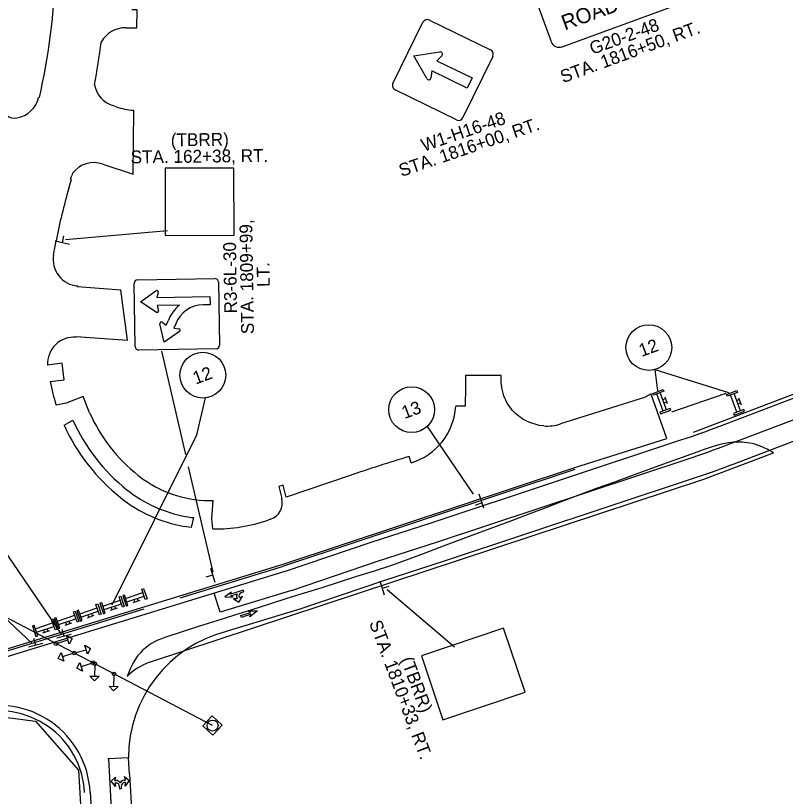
# Model space of a CAD drawing. Extents: x 134216 to 153308, y 327065 to 339865.
# Drawn here: x 152650.9 to 153071.3, y 330821.8 to 331248.2 of the extents above; entities that cross this region are included whole.
import ezdxf

# ---------------------------------------------------------------- set-up
doc = ezdxf.new("R2010")
doc.units = 0
for name, color, linetype in [('_CIVIL_CONSTRUCTION', 7, 'Continuous'), ('DR_P_Erosion_Control', 7, 'Continuous'), ('DR_P_Flow_Arrow', 7, 'Continuous'), ('DR_P_Inlet_Protection', 7, 'Continuous'), ('DR_X_GenericNode', 7, 'Continuous'), ('GK_Drainage_Nodes', 7, 'Continuous'), ('MT_X_Text', 7, 'Continuous'), ('SC_Scratch2', 7, 'Continuous'), ('SC_Shading2', 7, 'Continuous'), ('UT_X_Misc_Cells', 7, 'Continuous'), ('XS_X_Pavt', 7, 'Continuous')]:
    doc.layers.add(name, color=color, linetype=linetype)

msp = doc.modelspace()

# ---------------------------------------------------------------- linework, layer by layer
at = {"layer": '_CIVIL_CONSTRUCTION'}
for p, q in [((152663.94, 331203.43), (152663.45, 331203.54)), ((152705.82, 331198.41), (152703.96, 331199.03)), ((152651.61, 331192.37), (152651.6, 331192.37)), ((152677.37, 331024.49), (152682.13, 331027.31)), ((152939.29, 331024.14), (152936.92, 331024.42)), ((152866.97, 331003.96), (152865.88, 331007.5)), ((152790.08, 330973.16), (152788.81, 330972.73))]:
    msp.add_line(p, q, dxfattribs=at)
for points in [[(152711.01, 331241.56), (152717.06, 331241.48), (152717.06, 331241.48), (152717.19, 331251.28), (152714.41, 331251.32)], [(152698.47, 331167.13), (152715.04, 331161.62), (152715.14, 331161.62), (152715.43, 331196.54), (152715.43, 331196.54)], [(152679.95, 331153.9), (152681.39, 331158.74), (152680.92, 331158.89), (152681.52, 331160.86)], [(152671.58, 331117.47), (152671.65, 331117.82), (152671.64, 331117.82), (152671.74, 331118.4), (152671.74, 331118.4), (152672.27, 331121.36), (152673.01, 331125.23)], [(152683.91, 331072.55), (152683.94, 331073.05), (152711.91, 331070.99), (152711.91, 331070.98), (152711.91, 331070.99), (152708.27, 331098.33), (152708.27, 331098.33), (152684.77, 331100.06), (152684.81, 331100.56)], [(152669.73, 331048.3), (152677.5, 331049.29), (152676.73, 331055.35), (152676.26, 331058.31), (152668.36, 331057.31)], [(152916.39, 331044.91), (152916.06, 331048.07), (152916.04, 331051.69), (152896.54, 331051.69), (152896.54, 331045.54), (152896.48, 331034.84), (152891.27, 331034.84)], [(152469.98, 330875.91), (152462.13, 330868.23), (152444.24, 330858.45), (152428.83, 330851.07), (152420.12, 330847.3), (152405.85, 330841.71), (152273.64, 330793.26), (152157.84, 330746.88), (152194.04, 330758.82), (152194.03, 330758.82), (152246.34, 330776.11), (152475.13, 330849.96), (152796.99, 330948.58), (152956.23, 331001.44), (153006.62, 331017.29), (152998.23, 331040.86), (152997.94, 331041.69), (152994.29, 331039.62), (152948.54, 331025.23)], [(152691.29, 331031.33), (152687.85, 331040.24), (152678.53, 331036.64), (152673.07, 331035.51)], [(152724.06, 330895.08), (153026.84, 330995.14), (153064.73, 331009.5), (153064.73, 331009.5), (153064.23, 331009.82), (153063.06, 331010.5), (153062.33, 331010.9), (153061.28, 331011.41), (153060.49, 331011.79), (153059.07, 331012.47), (153058.43, 331012.73), (153057.94, 331012.93), (153056.7, 331013.4), (153056.07, 331013.62), (153054.63, 331014.09), (153053.93, 331014.29), (153053.21, 331014.49), (153051.85, 331014.74), (153050.34, 331014.98), (153049.04, 331015.15), (153048, 331015.24), (153046.84, 331015.3), (153045.41, 331015.33), (153044.01, 331015.28), (153042.99, 331015.23), (153041.82, 331015.11), (153040.5, 331014.94), (153039.39, 331014.77), (153037.3, 331014.34), (153034.92, 331013.76), (153033.19, 331013.28), (153030.78, 331012.55), (153026.94, 331011.34), (153025.77, 331010.9), (153024.91, 331010.61), (153015.52, 331007.15), (153006.13, 331003.74), (152996.72, 331000.33), (152987.32, 330996.93), (152977.93, 330993.5), (152968.54, 330990.05), (152949.82, 330983.03), (152940.47, 330979.46), (152931.12, 330975.93), (152921.77, 330972.37), (152903.03, 330965.43), (152893.67, 330961.89), (152884.31, 330958.39), (152874.94, 330954.88), (152865.58, 330951.36), (152856.22, 330947.86), (152846.69, 330944.83), (152837.15, 330941.82), (152827.63, 330938.78), (152818.08, 330935.79), (152808.53, 330932.84), (152798.99, 330929.83), (152789.48, 330926.74), (152779.95, 330923.71), (152770.42, 330920.69), (152760.88, 330917.69), (152751.34, 330914.68), (152741.82, 330911.62), (152732.32, 330908.51), (152730.64, 330907.9), (152728.55, 330907.18), (152726.71, 330906.24), (152725.11, 330905.31), (152723.43, 330904.16), (152721.93, 330902.96), (152720.41, 330901.79), (152719.01, 330900.2), (152717.69, 330898.7), (152716.56, 330897.05), (152715.48, 330895.37), (152714.52, 330893.61), (152713.68, 330891.8), (152712.9, 330889.96), (152711.86, 330887.25)], [(152833.09, 330996.91), (152798.63, 330985.24), (152797.05, 330991.71), (152794.63, 330991.12), (152794.62, 330991.11), (152796.26, 330984.42)], [(152758.6, 330967.84), (152758.07, 330973.34), (152758.77, 330983.32)], [(152748.09, 330974.05), (152746.8, 330968.69), (152742.94, 330969.27)], [(152632.24, 330866.72), (152661.84, 330862.84), (152685.29, 330836.12), (152704.46, 330505.99), (152677.9, 330507.15), (152676.44, 330563.14), (152674.08, 330630.02), (152665.95, 330676.9), (152659.94, 330699.42), (152656.1, 330729.38), (152655.59, 330729.34), (152654.6, 330732.89), (152652.39, 330738.66), (152649.74, 330745.59)]]:
    msp.add_lwpolyline(points, dxfattribs=at)
for centre, radius, start, end in [((152287.11, 331287.09), 386, 347.4838, 357.4472), ((152710.81, 331226.56), 15, 89.2395, 151.1947), ((152287.11, 331287.09), 414, 349.3345, 352.6037), ((152708.7, 331213.26), 15, 190.7435, 251.5912), ((152649.3, 331206.68), 14.5, 279.1824, 347.4838), ((152717.86, 331234.61), 38.15, 251.5912, 266.3412), ((152650.32, 331199.18), 6.94, 230.5603, 280.6429), ((152693.73, 331152.9), 15, 71.5912, 141.8696), ((153286.31, 330973.59), 633.11, 162.67145, 162.7949), ((152999.38, 331061.36), 332.56, 163.8428, 168.9271), ((152685.87, 331115.02), 14.5, 170.2867, 265.7827), ((152682.84, 331058.09), 14.5, 85.7827, 183.1002), ((152775.21, 331069.04), 107.5, 191.1251, 198.1754), ((152775.21, 331069.04), 92, 204.1961, 231.4602), ((152856.84, 331036.94), 34.5, 287.077, 356.515), ((152775.21, 331069.04), 102, 204.1506, 231.4602), ((152775.21, 331069.04), 107.5, 204.4846, 231.4602), ((152941.04, 331049.07), 25, 265.983, 287.4659), ((153221.56, 329849.7), 1211.2, 107.07701, 108.7073), ((152756.51, 331045.57), 62, 231.4602, 234.7727), ((152757.37, 331046.79), 63.48, 234.7727, 271.2602), ((152756.51, 331045.57), 72, 231.4602, 259.9161), ((152756.51, 331045.57), 77.5, 231.4602, 259.9161), ((152787.03, 330982.16), 9.5, 288.7073, 13.7454), ((152759.14, 331060.34), 87, 259.9161, 262.7056), ((152759.14, 331060.34), 92.5, 269.6666, 288.7073), ((152734.28, 330865.73), 31.08, 109.2017, 136.1697)]:
    msp.add_arc(centre, radius, start, end, dxfattribs=at)
msp.add_open_spline([(152936.92, 331024.42), (152933.8, 331025.14), (152927.77, 331027.07), (152919.92, 331034.45), (152917.21, 331040.79), (152916.39, 331044.91)], degree=3, dxfattribs=at)
at = {"layer": 'DR_P_Erosion_Control'}
for p, q in [((152733.87, 331130.66), (152678.18, 331125.73)), ((152743.83, 331008.54), (152730.7, 331064.98)), ((152675.96, 330910.34), (152576.3, 331056.49)), ((153000.06, 331054.88), (153040.27, 331042.36)), ((153000.06, 331054.88), (153001.42, 331043.34)), ((152875.64, 331023.81), (152900.85, 330986.91)), ((152537.59, 331019.02), (152660.02, 330905.32)), ((152758.77, 330944.33), (152745.4, 331001.77)), ((152890.64, 330903.23), (152853.85, 330934.58))]:
    msp.add_line(p, q, dxfattribs=at)
for points in [[(152732.63, 331128.13), (152770.27, 331128.23), (152770.16, 331164.94), (152732.53, 331164.84)], [(152872.49, 330898.54), (152884.29, 330863.59), (152929.14, 330878.74), (152917.33, 330913.69)]]:
    msp.add_lwpolyline(points, close=True, dxfattribs=at)
msp.add_lwpolyline([(152703.62, 330926.36), (152749.91, 331019.21), (152754.64, 331039.45)], dxfattribs=at)
for centre in [(152996.71, 331066.92), (152753.15, 331051.86), (152867.18, 331033.01)]:
    msp.add_circle(centre, 12.5, dxfattribs=at)
at = {"layer": 'DR_P_Flow_Arrow'}
for p, q in [((152762.62, 330922.36), (152759.39, 330932.88)), ((152712.57, 330842.87), (152701.17, 330842.27))]:
    msp.add_line(p, q, dxfattribs=at)
at = {"layer": 'DR_P_Inlet_Protection'}
for p, q in [((152868.34, 331226.32), (152882.57, 331228.38)), ((152875.44, 331213.81), (152868.34, 331226.32)), ((152883.64, 331226.29), (152881.01, 331223.56)), ((152881.01, 331223.56), (152900.24, 331214.15)), ((152878.29, 331218), (152877.74, 331214.25)), ((152897.51, 331208.58), (152878.29, 331218)), ((152900.24, 331214.15), (152897.51, 331208.58)), ((152680.39, 331123.28), (152672.57, 331124.95)), ((152676.48, 331124.11), (152677.31, 331128.03)), ((152676.48, 331124.12), (152676.48, 331124.12)), ((152719.15, 331091.96), (152727.56, 331097.87)), ((152728.79, 331097.01), (152728.07, 331094.34)), ((152728.07, 331094.34), (152757.01, 331094.79)), ((152757.01, 331094.79), (152757.08, 331090.31)), ((152727.74, 331086.31), (152719.15, 331091.96)), ((152740.35, 331090.05), (152728.14, 331089.86)), ((152728.14, 331089.86), (152728.95, 331087.21)), ((152757.08, 331090.31), (152753.24, 331090.25)), ((152731.97, 331069.93), (152729.71, 331079.96)), ((152730.98, 331080.77), (152733.17, 331079.08)), ((152733.17, 331079.08), (152734.16, 331081.57)), ((152738.32, 331079.93), (152737.34, 331077.44)), ((152740.47, 331075.72), (152731.97, 331069.93)), ((152737.34, 331077.44), (152740.09, 331077.17)), ((152904.8, 330984.32), (152901.02, 330983.02)), ((152903.89, 330986.96), (152906.49, 330979.4)), ((152905.58, 330982.05), (152901.8, 330980.75)), ((152905.19, 330983.18), (152905.19, 330983.18)), ((152757.41, 330946.5), (152759.72, 330938.84)), ((152758.57, 330942.67), (152754.74, 330941.51)), ((152758.56, 330942.67), (152758.56, 330942.67)), ((152852.38, 330931.64), (152849.93, 330939.26)), ((152851.15, 330935.45), (152854.96, 330936.68)), ((152851.16, 330935.45), (152851.16, 330935.45)), ((152677.35, 330909.15), (152676.36, 330913.03)), ((152661.88, 330904.24), (152660.9, 330908.12)), ((152681.22, 330910.13), (152673.47, 330908.16)), ((152677.35, 330909.15), (152677.35, 330909.15)), ((152665.76, 330905.23), (152658.01, 330903.26)), ((152661.89, 330904.24), (152661.89, 330904.24))]:
    msp.add_line(p, q, dxfattribs=at)
for points in [[(152933.71, 331260.39), (152943.39, 331233.98)], [(152949.4, 331231.19), (153011.02, 331253.78)], [(152856.98, 331211.17), (152873.34, 331244.57)], [(152876.89, 331245.79), (152910.29, 331229.44)], [(152911.51, 331225.88), (152895.15, 331192.49)], [(152891.6, 331191.27), (152858.2, 331207.62)], [(152717.52, 331103.93), (152759.73, 331104.59)], [(152716.17, 331067.44), (152715.63, 331101.98)], [(152761.68, 331102.7), (152762.22, 331068.16)], [(152760.34, 331066.21), (152718.12, 331065.55)]]:
    msp.add_lwpolyline(points, dxfattribs=at)
for centre, radius, start, end in [((152875.72, 331243.41), 2.66, 63.9124, 153.9124), ((152947.79, 331235.59), 4.69, 200.1282, 290.1282), ((152882.75, 331227.15), 1.24, 316.0964, 98.2349), ((152909.12, 331227.05), 2.66, 333.9124, 63.9124), ((152876.52, 331214.43), 1.24, 209.5887, 351.7307), ((152859.37, 331210.01), 2.66, 153.9124, 243.9124), ((152892.77, 331193.65), 2.66, 243.9124, 333.9124), ((152717.55, 331102.01), 1.92, 90.8978, 180.8978), ((152759.76, 331102.67), 1.92, 0.8978, 90.8978), ((152728.02, 331097.21), 0.8, 344.8535, 125.0888), ((152728.18, 331086.98), 0.8, 236.7068, 16.9422), ((152753.5, 331073.94), 20.79, 129.2127, 158.4592), ((152753.5, 331073.94), 16.31, 90.8978, 158.4592), ((152730.5, 331080.13), 0.8, 52.4148, 192.6502), ((152740.02, 331076.38), 0.8, 304.2681, 84.5035), ((152718.09, 331067.47), 1.92, 180.8978, 270.8978), ((152760.31, 331068.13), 1.92, 270.8978, 0.8978)]:
    msp.add_arc(centre, radius, start, end, dxfattribs=at)
at = {"layer": 'DR_X_GenericNode'}
for p, q in [((153035.5, 331024.04), (153227.79, 331097.38)), ((153043.34, 331003.48), (153200.34, 331063.36)), ((152477.62, 330846.54), (152798.16, 330944.75)), ((152477.62, 330846.54), (152798.16, 330944.75)), ((152804.81, 330923.78), (152765.84, 330911.84)), ((152713.12, 330834.02), (152712.56, 330842.88)), ((152713.11, 330834.03), (152731.91, 330479.21)), ((152691.6, 330824.15), (152708.47, 330505.82))]:
    msp.add_line(p, q, dxfattribs=at)
for points in [[(152798.21, 330944.77), (152845.14, 330960.66), (152877.8, 330971.2), (153014.77, 331016.65)], [(152805.12, 330923.88), (152852.05, 330939.77), (152884.64, 330950.29), (153021.7, 330995.77)]]:
    msp.add_lwpolyline(points, dxfattribs=at)
for centre, radius, start, end in [((152857.32, 331491.21), 500, 288.3555, 290.8775), ((152857.32, 331491.21), 522, 288.3555, 290.8775), ((152783.65, 330843.01), 71.09, 104.4991, 180.1107), ((152641.67, 330821.5), 50, 3.0328, 107.0346)]:
    msp.add_arc(centre, radius, start, end, dxfattribs=at)
at = {"layer": 'GK_Drainage_Nodes'}
for p, q in [((153039.42, 331013.76), (153231.66, 331087.08)), ((152801.59, 330934.3), (152762.62, 330922.36)), ((152701.67, 330842.3), (152719.52, 330505.34))]:
    msp.add_line(p, q, dxfattribs=at)
msp.add_lwpolyline([(152801.59, 330934.3), (152848.6, 330950.22), (152881.22, 330960.75), (153018.24, 331006.21)], dxfattribs=at)
msp.add_arc((152857.32, 331491.21), 511, 288.3555, 290.8775, dxfattribs=at)
at = {"layer": 'MT_X_Text'}
for p, q in [((152673.87, 330905.56), (152679.37, 330907.24)), ((152681.96, 330899.78), (152676.51, 330897.97)), ((152683.87, 330900.37), (152689.41, 330901.92)), ((152692.15, 330894.44), (152686.69, 330892.63)), ((152694.11, 330893.21), (152693.97, 330887.46)), ((152704.59, 330887.72), (152704.44, 330881.97))]:
    msp.add_line(p, q, dxfattribs=at)
for points in [[(152678.63, 330909.63), (152681.75, 330907.97), (152680.1, 330904.85)], [(152688.74, 330904.32), (152691.82, 330902.59), (152690.08, 330899.5)], [(152677.3, 330895.6), (152674.14, 330897.18), (152675.72, 330900.34)], [(152687.48, 330890.26), (152684.32, 330891.84), (152685.9, 330895)], [(152696.46, 330887.4), (152693.9, 330884.97), (152691.46, 330887.53)], [(152706.94, 330881.91), (152704.38, 330879.48), (152701.94, 330882.04)]]:
    msp.add_lwpolyline(points, close=True, dxfattribs=at)
for centre in [(152672.91, 330905.27), (152682.91, 330900.1), (152682.91, 330900.1), (152693.09, 330894.76), (152694.14, 330894.21), (152704.62, 330888.72)]:
    msp.add_circle(centre, 1, dxfattribs=at)
at = {"layer": 'SC_Scratch2'}
msp.add_line((152758.44, 330860.5), (152545.55, 330972.11), dxfattribs=at)
msp.add_lwpolyline([(152758.57, 330855.2), (152763.74, 330860.64), (152758.3, 330865.8), (152753.13, 330860.36)], close=True, dxfattribs=at)
msp.add_circle((152758.44, 330860.5), 3, dxfattribs=at)
at = {"layer": 'SC_Shading2'}
for p, q in [((153004.56, 331032.27), (153001.11, 331041.66)), ((153006.44, 331032.96), (153002.98, 331042.35)), ((153005.43, 331040.05), (153006.81, 331036.3)), ((153044.86, 331031.68), (153041.41, 331041.07)), ((153046.74, 331032.37), (153043.29, 331041.76)), ((153045.73, 331039.46), (153047.11, 331035.71)), ((153003.77, 331037.31), (153003.77, 331037.31)), ((153004.36, 331038.6), (153005.77, 331039.11)), ((153005.05, 331036.72), (153006.46, 331037.24)), ((153044.08, 331036.72), (153044.08, 331036.72)), ((153044.67, 331038.01), (153046.08, 331038.52)), ((153045.36, 331036.13), (153046.77, 331036.65)), ((152710.98, 330929.9), (152720.44, 330933.13)), ((152768.74, 330933.42), (152765.14, 330930.72)), ((152775.33, 330934.44), (152768.25, 330932.16)), ((152768.25, 330932.16), (152768.74, 330933.42)), ((152774.24, 330933.2), (152775.59, 330933.63)), ((152775.59, 330933.63), (152775.33, 330934.44)), ((152698.56, 330925.69), (152708.03, 330928.92)), ((152711.62, 330928.01), (152721.09, 330931.24)), ((152718.73, 330928.85), (152714.95, 330927.56)), ((152715.41, 330929.3), (152715.89, 330927.88)), ((152716.03, 330930.57), (152716.03, 330930.57)), ((152717.3, 330929.94), (152717.79, 330928.52)), ((152765.14, 330930.72), (152769.64, 330930.61)), ((152765.58, 330929.37), (152765.58, 330929.37)), ((152769.64, 330930.61), (152768.51, 330931.35)), ((152771.86, 330929.75), (152769.88, 330929.71)), ((152769.88, 330929.71), (152772.73, 330927.95)), ((152771.69, 330930.29), (152771.86, 330929.75)), ((152772.73, 330927.95), (152774.88, 330931.02)), ((152773.16, 330930.17), (152772.98, 330930.74)), ((152774.88, 330931.02), (152773.16, 330930.17)), ((152775.89, 330932.69), (152775.89, 330932.69)), ((152685.95, 330921.57), (152695.41, 330924.8)), ((152699.21, 330923.8), (152708.67, 330927.02)), ((152706.32, 330924.64), (152702.53, 330923.34)), ((152702.99, 330925.09), (152703.48, 330923.67)), ((152703.62, 330926.36), (152703.62, 330926.36)), ((152704.89, 330925.73), (152705.37, 330924.31)), ((152673.72, 330917.52), (152683.18, 330920.75)), ((152686.59, 330919.68), (152696.06, 330922.91)), ((152693.7, 330920.52), (152689.92, 330919.23)), ((152690.38, 330920.97), (152690.86, 330919.55)), ((152691, 330922.24), (152691, 330922.24)), ((152692.27, 330921.62), (152692.76, 330920.2)), ((152773.9, 330920.53), (152779.1, 330922.32)), ((152774.23, 330919.59), (152773.9, 330920.53)), ((152774.06, 330920.06), (152774.06, 330920.06)), ((152779.43, 330921.38), (152774.23, 330919.59)), ((152779.1, 330922.32), (152777.76, 330923.17)), ((152777.76, 330923.17), (152783.05, 330923.15)), ((152783.05, 330923.15), (152778.88, 330919.88)), ((152778.88, 330919.88), (152779.43, 330921.38)), ((152783.05, 330923.15), (152783.05, 330923.15)), ((152661.65, 330913.32), (152671.12, 330916.55)), ((152674.36, 330915.63), (152683.83, 330918.85)), ((152681.47, 330916.47), (152677.69, 330915.18)), ((152678.15, 330916.92), (152678.63, 330915.5)), ((152678.77, 330918.19), (152678.77, 330918.19)), ((152680.04, 330917.56), (152680.53, 330916.14)), ((152662.3, 330911.43), (152671.76, 330914.66)), ((152669.41, 330912.27), (152665.62, 330910.98)), ((152666.08, 330912.72), (152666.57, 330911.3)), ((152666.71, 330913.99), (152666.71, 330913.99)), ((152667.98, 330913.37), (152668.46, 330911.95))]:
    msp.add_line(p, q, dxfattribs=at)
for points in [[(152998.88, 331041.91), (153004.51, 331043.98), (153004.86, 331043.04), (152999.23, 331040.97)], [(153039.19, 331041.32), (153044.82, 331043.39), (153045.16, 331042.45), (153039.53, 331040.38)], [(153003.03, 331030.64), (153008.66, 331032.72), (153008.31, 331033.66), (153002.68, 331031.58)], [(153043.33, 331030.05), (153048.96, 331032.13), (153048.62, 331033.07), (153042.99, 331030.99)], [(152720.74, 330935.34), (152722.68, 330929.67), (152721.73, 330929.34), (152719.8, 330935.02)], [(152708.33, 330931.13), (152710.27, 330925.45), (152709.32, 330925.13), (152707.38, 330930.81)], [(152709.39, 330931.47), (152711.32, 330925.79), (152712.27, 330926.11), (152710.33, 330931.79)], [(152695.71, 330927.02), (152697.65, 330921.34), (152696.7, 330921.01), (152694.77, 330926.69)], [(152696.97, 330927.26), (152698.91, 330921.58), (152699.85, 330921.9), (152697.92, 330927.58)], [(152683.48, 330922.96), (152685.42, 330917.28), (152684.47, 330916.96), (152682.54, 330922.64)], [(152684.36, 330923.14), (152686.29, 330917.46), (152687.24, 330917.79), (152685.3, 330923.46)], [(152671.42, 330918.77), (152673.35, 330913.09), (152672.41, 330912.76), (152670.47, 330918.44)], [(152672.13, 330919.09), (152674.06, 330913.41), (152675.01, 330913.73), (152673.07, 330919.41)], [(152660.06, 330914.89), (152662, 330909.21), (152662.94, 330909.54), (152661.01, 330915.22)]]:
    msp.add_lwpolyline(points, close=True, dxfattribs=at)
msp.add_lwpolyline([(152768.51, 330931.35), (152771.83, 330932.42)], dxfattribs=at)
for centre, radius, start, end in [((152774.83, 330931.34), 1.95, 107.8284, 197.8284), ((152774.33, 330931.19), 2.79, 153.7818, 198.7369)]:
    msp.add_arc(centre, radius, start, end, dxfattribs=at)
at = {"layer": 'UT_X_Misc_Cells'}
for p, q in [((153021.03, 331020.66), (153205.43, 331090.99)), ((153009.24, 331031.79), (153039.03, 331042.1)), ((152956.23, 331001.44), (153006.62, 331017.29)), ((152797.3, 330947.63), (152956.54, 331000.49)), ((152740.81, 330930.32), (152797.28, 330947.62)), ((152489.38, 330853.28), (152721.14, 330924.29))]:
    msp.add_line(p, q, dxfattribs=at)
msp.add_arc((152641.67, 330821.5), 47, 3.0328, 107.0346, dxfattribs=at)
at = {"layer": 'XS_X_Pavt'}
for p, q in [((152703.01, 330830.1), (152705.47, 330832.38)), ((152705.47, 330832.38), (152704.98, 330830.45)), ((152704.98, 330830.45), (152705.55, 330830.47)), ((152707.88, 330832.48), (152707.88, 330832.48)), ((152710.93, 330830.7), (152710.28, 330832.58)), ((152710.28, 330832.58), (152712.92, 330830.51)), ((152710.36, 330830.68), (152710.93, 330830.7)), ((152712.92, 330830.51), (152710.78, 330827.43)), ((152705.4, 330827.2), (152703.01, 330830.1)), ((152705.64, 330829.12), (152705.04, 330829.09)), ((152705.04, 330829.09), (152705.4, 330827.2)), ((152707.73, 330825.83), (152707.67, 330827.25)), ((152708.52, 330827.29), (152708.58, 330825.86)), ((152710.98, 330829.34), (152710.39, 330829.32)), ((152710.78, 330827.43), (152710.98, 330829.34)), ((152708.58, 330825.86), (152707.73, 330825.83)), ((152708.15, 330825.84), (152708.15, 330825.84))]:
    msp.add_line(p, q, dxfattribs=at)
for centre, radius, start, end in [((152705.71, 330827.69), 2.79, 34.4386, 93.301), ((152710.43, 330827.89), 2.79, 91.484, 150.3464), ((152705.72, 330827.17), 1.95, 2.3925, 92.3925), ((152710.47, 330827.37), 1.95, 92.3925, 182.3925)]:
    msp.add_arc(centre, radius, start, end, dxfattribs=at)

# ---------------------------------------------------------------- texts
at = {"layer": 'DR_P_Erosion_Control'}
for s, rotation, p in [('STA. 1816+50, RT.', 20.1282, (152949.91, 331211.25)), ('G20-2-48', 20.1282, (152965.91, 331226.77)), ('W1-H16-48', 18.9124, (152873.85, 331173.84)), ('STA. 1816+00, RT.', 18.9124, (152861.64, 331160.07)), ('(TBRR)', 0.6548, (152735.68, 331176.81)), ('STA. 162+38, RT.', 0.6548, (152713.74, 331167.5)), ('STA. 1809+99,', 90.8978, (152781.09, 331074.28)), ('R3-6L-30', 90.8978, (152771.85, 331085.6)), ('LT.', 90.8978, (152789.74, 331100.09)), ('12', 20.1282, (152992.78, 331061.75)), ('12', 20.3536, (152749.24, 331046.67)), ('13', 20.1282, (152863.28, 331027.85)), ('STA. 1810+33, RT.', 290.6063, (152843.85, 330916.52)), ('(TBRR)', 290.6063, (152861.04, 330896.53))]:
    msp.add_text(s, height=7, rotation=rotation, dxfattribs=at).set_placement(p)
at = {"layer": 'DR_P_Inlet_Protection'}
msp.add_text('ROAD WORK', height=8.333, rotation=20.1282, dxfattribs=at).set_placement((152950.85, 331240.04))

doc.saveas('drawing.dxf')
